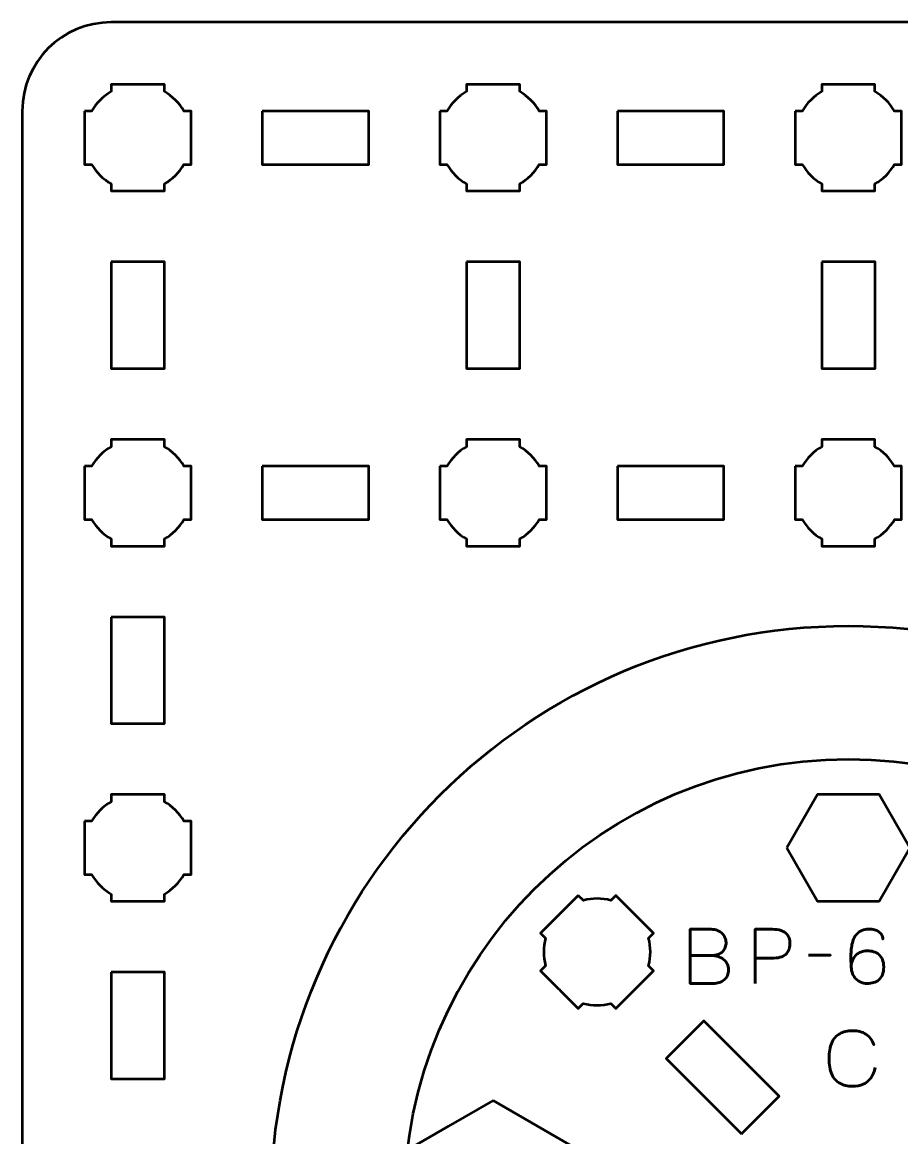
# Model space of a CAD drawing. Header units: centimetres. Extents: x -30.2 to 9.2, y -21.5 to -8.2.
# Drawn here: x -0.15 to 4.8, y -14.48 to -8.2 of the extents above; entities that cross this region are included whole.
import ezdxf

# ---------------------------------------------------------------- set-up
doc = ezdxf.new("R2010")
doc.units = ezdxf.units.CM
doc.header["$MEASUREMENT"] = 0
doc.layers.add('Layer 1', color=7, linetype='Continuous')

msp = doc.modelspace()

# ---------------------------------------------------------------- linework, layer by layer
at = {"layer": 'Layer 1', "lineweight": 53}
for centre, major_axis in [((4.49999, -14.85001), (0, 3.25)), ((4.49999, -14.85), (0, 2.5))]:
    msp.add_ellipse(centre, major_axis=major_axis, ratio=1, dxfattribs=at)
for points, knots in [([(0.35005, -8.19995), (0.35005, -8.19995), (8.64995, -8.19995), (8.64995, -8.19995), (8.64995, -8.19995), (8.92695, -8.19995), (9.15005, -8.42305), (9.15005, -8.70005), (9.15005, -8.70005), (9.15005, -8.70005), (9.15005, -20.99995), (9.15005, -20.99995), (9.15005, -20.99995), (9.15005, -21.27695), (8.92695, -21.50005), (8.64995, -21.50005), (8.64995, -21.50005), (8.64995, -21.50005), (0.35005, -21.50005), (0.35005, -21.50005), (0.35005, -21.50005), (0.07305, -21.50005), (-0.15005, -21.27695), (-0.15005, -20.99995), (-0.15005, -20.99995), (-0.15005, -20.99995), (-0.15005, -8.70005), (-0.15005, -8.70005), (-0.15005, -8.70005), (-0.15005, -8.42305), (0.07305, -8.19995), (0.35005, -8.19995)], [0, 0, 0, 0, 0.125, 0.125, 0.125, 0.125, 0.25, 0.25, 0.25, 0.25, 0.375, 0.375, 0.375, 0.375, 0.5, 0.5, 0.5, 0.5, 0.625, 0.625, 0.625, 0.625, 0.75, 0.75, 0.75, 0.75, 0.875, 0.875, 0.875, 0.875, 1, 1, 1, 1]), ([(0.19999, -8.69997), (0.19999, -8.69997), (0.24019, -8.69997), (0.24019, -8.69997), (0.24019, -8.69997), (0.26652, -8.65445), (0.30448, -8.61652), (0.34999, -8.59019), (0.34999, -8.59019), (0.34999, -8.59019), (0.34999, -8.54997), (0.34999, -8.54997), (0.34999, -8.54997), (0.34999, -8.54997), (0.64999, -8.54997), (0.64999, -8.54997), (0.64999, -8.54997), (0.64999, -8.54997), (0.64999, -8.59016), (0.64999, -8.59016), (0.64999, -8.59016), (0.69552, -8.61649), (0.73351, -8.65444), (0.75987, -8.69997), (0.75987, -8.69997), (0.75987, -8.69997), (0.79999, -8.69997), (0.79999, -8.69997), (0.79999, -8.69997), (0.79999, -8.69997), (0.79999, -8.84539), (0.79999, -8.84539), (0.79999, -8.84539), (0.79999, -8.84539), (0.80005, -8.85004), (0.80005, -8.85004), (0.80005, -8.85004), (0.80005, -8.85004), (0.79999, -8.85468), (0.79999, -8.85468), (0.79999, -8.85468), (0.79999, -8.85468), (0.79999, -8.99997), (0.79999, -8.99997), (0.79999, -8.99997), (0.79999, -8.99997), (0.75992, -8.99997), (0.75992, -8.99997), (0.75992, -8.99997), (0.73357, -9.04554), (0.69557, -9.08355), (0.64999, -9.10991), (0.64999, -9.10991), (0.64999, -9.10991), (0.64999, -9.14997), (0.64999, -9.14997), (0.64999, -9.14997), (0.64999, -9.14997), (0.50671, -9.14997), (0.50671, -9.14997), (0.50671, -9.14997), (0.50671, -9.14997), (0.50004, -9.15005), (0.50004, -9.15005), (0.50004, -9.15005), (0.50004, -9.15005), (0.49336, -9.14997), (0.49336, -9.14997), (0.49336, -9.14997), (0.49336, -9.14997), (0.34999, -9.14997), (0.34999, -9.14997), (0.34999, -9.14997), (0.34999, -9.14997), (0.34999, -9.10987), (0.34999, -9.10987), (0.34999, -9.10987), (0.30445, -9.08351), (0.26647, -9.04552), (0.24014, -8.99997), (0.24014, -8.99997), (0.24014, -8.99997), (0.19999, -8.99997), (0.19999, -8.99997), (0.19999, -8.99997), (0.19999, -8.99997), (0.19999, -8.69997), (0.19999, -8.69997)], [0, 0, 0, 0, 0.0454545, 0.0454545, 0.0454545, 0.0454545, 0.0909091, 0.0909091, 0.0909091, 0.0909091, 0.1363636, 0.1363636, 0.1363636, 0.1363636, 0.1818182, 0.1818182, 0.1818182, 0.1818182, 0.2272727, 0.2272727, 0.2272727, 0.2272727, 0.2727273, 0.2727273, 0.2727273, 0.2727273, 0.3181818, 0.3181818, 0.3181818, 0.3181818, 0.3636364, 0.3636364, 0.3636364, 0.3636364, 0.4090909, 0.4090909, 0.4090909, 0.4090909, 0.4545455, 0.4545455, 0.4545455, 0.4545455, 0.5, 0.5, 0.5, 0.5, 0.5454545, 0.5454545, 0.5454545, 0.5454545, 0.5909091, 0.5909091, 0.5909091, 0.5909091, 0.6363636, 0.6363636, 0.6363636, 0.6363636, 0.6818182, 0.6818182, 0.6818182, 0.6818182, 0.7272727, 0.7272727, 0.7272727, 0.7272727, 0.7727273, 0.7727273, 0.7727273, 0.7727273, 0.8181818, 0.8181818, 0.8181818, 0.8181818, 0.8636364, 0.8636364, 0.8636364, 0.8636364, 0.9090909, 0.9090909, 0.9090909, 0.9090909, 0.9545455, 0.9545455, 0.9545455, 0.9545455, 1, 1, 1, 1]), ([(2.19999, -8.69997), (2.19999, -8.69997), (2.24019, -8.69997), (2.24019, -8.69997), (2.24019, -8.69997), (2.26652, -8.65445), (2.30448, -8.61652), (2.34999, -8.59019), (2.34999, -8.59019), (2.34999, -8.59019), (2.34999, -8.54997), (2.34999, -8.54997), (2.34999, -8.54997), (2.34999, -8.54997), (2.64999, -8.54997), (2.64999, -8.54997), (2.64999, -8.54997), (2.64999, -8.54997), (2.64999, -8.59016), (2.64999, -8.59016), (2.64999, -8.59016), (2.69552, -8.61649), (2.73351, -8.65444), (2.75987, -8.69997), (2.75987, -8.69997), (2.75987, -8.69997), (2.79999, -8.69997), (2.79999, -8.69997), (2.79999, -8.69997), (2.79999, -8.69997), (2.79999, -8.84539), (2.79999, -8.84539), (2.79999, -8.84539), (2.79999, -8.84539), (2.80005, -8.85004), (2.80005, -8.85004), (2.80005, -8.85004), (2.80005, -8.85004), (2.79999, -8.85468), (2.79999, -8.85468), (2.79999, -8.85468), (2.79999, -8.85468), (2.79999, -8.99997), (2.79999, -8.99997), (2.79999, -8.99997), (2.79999, -8.99997), (2.75992, -8.99997), (2.75992, -8.99997), (2.75992, -8.99997), (2.73357, -9.04554), (2.69557, -9.08355), (2.64999, -9.10991), (2.64999, -9.10991), (2.64999, -9.10991), (2.64999, -9.14997), (2.64999, -9.14997), (2.64999, -9.14997), (2.64999, -9.14997), (2.50671, -9.14997), (2.50671, -9.14997), (2.50671, -9.14997), (2.50671, -9.14997), (2.50004, -9.15005), (2.50004, -9.15005), (2.50004, -9.15005), (2.50004, -9.15005), (2.49336, -9.14997), (2.49336, -9.14997), (2.49336, -9.14997), (2.49336, -9.14997), (2.34999, -9.14997), (2.34999, -9.14997), (2.34999, -9.14997), (2.34999, -9.14997), (2.34999, -9.10987), (2.34999, -9.10987), (2.34999, -9.10987), (2.30445, -9.08351), (2.26647, -9.04552), (2.24014, -8.99997), (2.24014, -8.99997), (2.24014, -8.99997), (2.19999, -8.99997), (2.19999, -8.99997), (2.19999, -8.99997), (2.19999, -8.99997), (2.19999, -8.69997), (2.19999, -8.69997)], [0, 0, 0, 0, 0.0454545, 0.0454545, 0.0454545, 0.0454545, 0.0909091, 0.0909091, 0.0909091, 0.0909091, 0.1363636, 0.1363636, 0.1363636, 0.1363636, 0.1818182, 0.1818182, 0.1818182, 0.1818182, 0.2272727, 0.2272727, 0.2272727, 0.2272727, 0.2727273, 0.2727273, 0.2727273, 0.2727273, 0.3181818, 0.3181818, 0.3181818, 0.3181818, 0.3636364, 0.3636364, 0.3636364, 0.3636364, 0.4090909, 0.4090909, 0.4090909, 0.4090909, 0.4545455, 0.4545455, 0.4545455, 0.4545455, 0.5, 0.5, 0.5, 0.5, 0.5454545, 0.5454545, 0.5454545, 0.5454545, 0.5909091, 0.5909091, 0.5909091, 0.5909091, 0.6363636, 0.6363636, 0.6363636, 0.6363636, 0.6818182, 0.6818182, 0.6818182, 0.6818182, 0.7272727, 0.7272727, 0.7272727, 0.7272727, 0.7727273, 0.7727273, 0.7727273, 0.7727273, 0.8181818, 0.8181818, 0.8181818, 0.8181818, 0.8636364, 0.8636364, 0.8636364, 0.8636364, 0.9090909, 0.9090909, 0.9090909, 0.9090909, 0.9545455, 0.9545455, 0.9545455, 0.9545455, 1, 1, 1, 1]), ([(4.19999, -8.69997), (4.19999, -8.69997), (4.24019, -8.69997), (4.24019, -8.69997), (4.24019, -8.69997), (4.26652, -8.65445), (4.30448, -8.61652), (4.34999, -8.59019), (4.34999, -8.59019), (4.34999, -8.59019), (4.34999, -8.54997), (4.34999, -8.54997), (4.34999, -8.54997), (4.34999, -8.54997), (4.64999, -8.54997), (4.64999, -8.54997), (4.64999, -8.54997), (4.64999, -8.54997), (4.64999, -8.59016), (4.64999, -8.59016), (4.64999, -8.59016), (4.69552, -8.61649), (4.73351, -8.65444), (4.75987, -8.69997), (4.75987, -8.69997), (4.75987, -8.69997), (4.79999, -8.69997), (4.79999, -8.69997), (4.79999, -8.69997), (4.79999, -8.69997), (4.79999, -8.84539), (4.79999, -8.84539), (4.79999, -8.84539), (4.79999, -8.84539), (4.80005, -8.85004), (4.80005, -8.85004), (4.80005, -8.85004), (4.80005, -8.85004), (4.79999, -8.85468), (4.79999, -8.85468), (4.79999, -8.85468), (4.79999, -8.85468), (4.79999, -8.99997), (4.79999, -8.99997), (4.79999, -8.99997), (4.79999, -8.99997), (4.75992, -8.99997), (4.75992, -8.99997), (4.75992, -8.99997), (4.73357, -9.04554), (4.69557, -9.08355), (4.64999, -9.10991), (4.64999, -9.10991), (4.64999, -9.10991), (4.64999, -9.14997), (4.64999, -9.14997), (4.64999, -9.14997), (4.64999, -9.14997), (4.50671, -9.14997), (4.50671, -9.14997), (4.50671, -9.14997), (4.50671, -9.14997), (4.50004, -9.15005), (4.50004, -9.15005), (4.50004, -9.15005), (4.50004, -9.15005), (4.49336, -9.14997), (4.49336, -9.14997), (4.49336, -9.14997), (4.49336, -9.14997), (4.34999, -9.14997), (4.34999, -9.14997), (4.34999, -9.14997), (4.34999, -9.14997), (4.34999, -9.10987), (4.34999, -9.10987), (4.34999, -9.10987), (4.30445, -9.08351), (4.26647, -9.04552), (4.24014, -8.99997), (4.24014, -8.99997), (4.24014, -8.99997), (4.19999, -8.99997), (4.19999, -8.99997), (4.19999, -8.99997), (4.19999, -8.99997), (4.19999, -8.69997), (4.19999, -8.69997)], [0, 0, 0, 0, 0.0454545, 0.0454545, 0.0454545, 0.0454545, 0.0909091, 0.0909091, 0.0909091, 0.0909091, 0.1363636, 0.1363636, 0.1363636, 0.1363636, 0.1818182, 0.1818182, 0.1818182, 0.1818182, 0.2272727, 0.2272727, 0.2272727, 0.2272727, 0.2727273, 0.2727273, 0.2727273, 0.2727273, 0.3181818, 0.3181818, 0.3181818, 0.3181818, 0.3636364, 0.3636364, 0.3636364, 0.3636364, 0.4090909, 0.4090909, 0.4090909, 0.4090909, 0.4545455, 0.4545455, 0.4545455, 0.4545455, 0.5, 0.5, 0.5, 0.5, 0.5454545, 0.5454545, 0.5454545, 0.5454545, 0.5909091, 0.5909091, 0.5909091, 0.5909091, 0.6363636, 0.6363636, 0.6363636, 0.6363636, 0.6818182, 0.6818182, 0.6818182, 0.6818182, 0.7272727, 0.7272727, 0.7272727, 0.7272727, 0.7727273, 0.7727273, 0.7727273, 0.7727273, 0.8181818, 0.8181818, 0.8181818, 0.8181818, 0.8636364, 0.8636364, 0.8636364, 0.8636364, 0.9090909, 0.9090909, 0.9090909, 0.9090909, 0.9545455, 0.9545455, 0.9545455, 0.9545455, 1, 1, 1, 1]), ([(1.2, -8.70005), (1.2, -8.70005), (1.8, -8.70005), (1.8, -8.70005), (1.8, -8.70005), (1.8, -8.70005), (1.8, -9.00005), (1.8, -9.00005), (1.8, -9.00005), (1.8, -9.00005), (1.2, -9.00005), (1.2, -9.00005), (1.2, -9.00005), (1.2, -9.00005), (1.2, -8.70005), (1.2, -8.70005)], [0, 0, 0, 0, 0.25, 0.25, 0.25, 0.25, 0.5, 0.5, 0.5, 0.5, 0.75, 0.75, 0.75, 0.75, 1, 1, 1, 1]), ([(3.19996, -8.70005), (3.19996, -8.70005), (3.79997, -8.70005), (3.79997, -8.70005), (3.79997, -8.70005), (3.79997, -8.70005), (3.79997, -9.00005), (3.79997, -9.00005), (3.79997, -9.00005), (3.79997, -9.00005), (3.19996, -9.00005), (3.19996, -9.00005), (3.19996, -9.00005), (3.19996, -9.00005), (3.19996, -8.70005), (3.19996, -8.70005)], [0, 0, 0, 0, 0.25, 0.25, 0.25, 0.25, 0.5, 0.5, 0.5, 0.5, 0.75, 0.75, 0.75, 0.75, 1, 1, 1, 1]), ([(0.35005, -9.55), (0.35005, -9.55), (0.65005, -9.55), (0.65005, -9.55), (0.65005, -9.55), (0.65005, -9.55), (0.65005, -10.15), (0.65005, -10.15), (0.65005, -10.15), (0.65005, -10.15), (0.35005, -10.15), (0.35005, -10.15), (0.35005, -10.15), (0.35005, -10.15), (0.35005, -9.55), (0.35005, -9.55)], [0, 0, 0, 0, 0.25, 0.25, 0.25, 0.25, 0.5, 0.5, 0.5, 0.5, 0.75, 0.75, 0.75, 0.75, 1, 1, 1, 1]), ([(2.35005, -9.55), (2.35005, -9.55), (2.65005, -9.55), (2.65005, -9.55), (2.65005, -9.55), (2.65005, -9.55), (2.65005, -10.15), (2.65005, -10.15), (2.65005, -10.15), (2.65005, -10.15), (2.35005, -10.15), (2.35005, -10.15), (2.35005, -10.15), (2.35005, -10.15), (2.35005, -9.55), (2.35005, -9.55)], [0, 0, 0, 0, 0.25, 0.25, 0.25, 0.25, 0.5, 0.5, 0.5, 0.5, 0.75, 0.75, 0.75, 0.75, 1, 1, 1, 1]), ([(4.35005, -9.55), (4.35005, -9.55), (4.65005, -9.55), (4.65005, -9.55), (4.65005, -9.55), (4.65005, -9.55), (4.65005, -10.15), (4.65005, -10.15), (4.65005, -10.15), (4.65005, -10.15), (4.35005, -10.15), (4.35005, -10.15), (4.35005, -10.15), (4.35005, -10.15), (4.35005, -9.55), (4.35005, -9.55)], [0, 0, 0, 0, 0.25, 0.25, 0.25, 0.25, 0.5, 0.5, 0.5, 0.5, 0.75, 0.75, 0.75, 0.75, 1, 1, 1, 1]), ([(0.19999, -10.69997), (0.19999, -10.69997), (0.24019, -10.69997), (0.24019, -10.69997), (0.24019, -10.69997), (0.26652, -10.65445), (0.30448, -10.61652), (0.34999, -10.59019), (0.34999, -10.59019), (0.34999, -10.59019), (0.34999, -10.54997), (0.34999, -10.54997), (0.34999, -10.54997), (0.34999, -10.54997), (0.64999, -10.54997), (0.64999, -10.54997), (0.64999, -10.54997), (0.64999, -10.54997), (0.64999, -10.59016), (0.64999, -10.59016), (0.64999, -10.59016), (0.69552, -10.61649), (0.73351, -10.65444), (0.75987, -10.69997), (0.75987, -10.69997), (0.75987, -10.69997), (0.79999, -10.69997), (0.79999, -10.69997), (0.79999, -10.69997), (0.79999, -10.69997), (0.79999, -10.84539), (0.79999, -10.84539), (0.79999, -10.84539), (0.79999, -10.84539), (0.80005, -10.85004), (0.80005, -10.85004), (0.80005, -10.85004), (0.80005, -10.85004), (0.79999, -10.85468), (0.79999, -10.85468), (0.79999, -10.85468), (0.79999, -10.85468), (0.79999, -10.99997), (0.79999, -10.99997), (0.79999, -10.99997), (0.79999, -10.99997), (0.75992, -10.99997), (0.75992, -10.99997), (0.75992, -10.99997), (0.73357, -11.04554), (0.69557, -11.08355), (0.64999, -11.10991), (0.64999, -11.10991), (0.64999, -11.10991), (0.64999, -11.14997), (0.64999, -11.14997), (0.64999, -11.14997), (0.64999, -11.14997), (0.50671, -11.14997), (0.50671, -11.14997), (0.50671, -11.14997), (0.50671, -11.14997), (0.50004, -11.15005), (0.50004, -11.15005), (0.50004, -11.15005), (0.50004, -11.15005), (0.49336, -11.14997), (0.49336, -11.14997), (0.49336, -11.14997), (0.49336, -11.14997), (0.34999, -11.14997), (0.34999, -11.14997), (0.34999, -11.14997), (0.34999, -11.14997), (0.34999, -11.10987), (0.34999, -11.10987), (0.34999, -11.10987), (0.30445, -11.08351), (0.26647, -11.04552), (0.24014, -10.99997), (0.24014, -10.99997), (0.24014, -10.99997), (0.19999, -10.99997), (0.19999, -10.99997), (0.19999, -10.99997), (0.19999, -10.99997), (0.19999, -10.69997), (0.19999, -10.69997)], [0, 0, 0, 0, 0.0454545, 0.0454545, 0.0454545, 0.0454545, 0.0909091, 0.0909091, 0.0909091, 0.0909091, 0.1363636, 0.1363636, 0.1363636, 0.1363636, 0.1818182, 0.1818182, 0.1818182, 0.1818182, 0.2272727, 0.2272727, 0.2272727, 0.2272727, 0.2727273, 0.2727273, 0.2727273, 0.2727273, 0.3181818, 0.3181818, 0.3181818, 0.3181818, 0.3636364, 0.3636364, 0.3636364, 0.3636364, 0.4090909, 0.4090909, 0.4090909, 0.4090909, 0.4545455, 0.4545455, 0.4545455, 0.4545455, 0.5, 0.5, 0.5, 0.5, 0.5454545, 0.5454545, 0.5454545, 0.5454545, 0.5909091, 0.5909091, 0.5909091, 0.5909091, 0.6363636, 0.6363636, 0.6363636, 0.6363636, 0.6818182, 0.6818182, 0.6818182, 0.6818182, 0.7272727, 0.7272727, 0.7272727, 0.7272727, 0.7727273, 0.7727273, 0.7727273, 0.7727273, 0.8181818, 0.8181818, 0.8181818, 0.8181818, 0.8636364, 0.8636364, 0.8636364, 0.8636364, 0.9090909, 0.9090909, 0.9090909, 0.9090909, 0.9545455, 0.9545455, 0.9545455, 0.9545455, 1, 1, 1, 1]), ([(2.19999, -10.69997), (2.19999, -10.69997), (2.24019, -10.69997), (2.24019, -10.69997), (2.24019, -10.69997), (2.26652, -10.65445), (2.30448, -10.61652), (2.34999, -10.59019), (2.34999, -10.59019), (2.34999, -10.59019), (2.34999, -10.54997), (2.34999, -10.54997), (2.34999, -10.54997), (2.34999, -10.54997), (2.64999, -10.54997), (2.64999, -10.54997), (2.64999, -10.54997), (2.64999, -10.54997), (2.64999, -10.59016), (2.64999, -10.59016), (2.64999, -10.59016), (2.69552, -10.61649), (2.73351, -10.65444), (2.75987, -10.69997), (2.75987, -10.69997), (2.75987, -10.69997), (2.79999, -10.69997), (2.79999, -10.69997), (2.79999, -10.69997), (2.79999, -10.69997), (2.79999, -10.84539), (2.79999, -10.84539), (2.79999, -10.84539), (2.79999, -10.84539), (2.80005, -10.85004), (2.80005, -10.85004), (2.80005, -10.85004), (2.80005, -10.85004), (2.79999, -10.85468), (2.79999, -10.85468), (2.79999, -10.85468), (2.79999, -10.85468), (2.79999, -10.99997), (2.79999, -10.99997), (2.79999, -10.99997), (2.79999, -10.99997), (2.75992, -10.99997), (2.75992, -10.99997), (2.75992, -10.99997), (2.73357, -11.04554), (2.69557, -11.08355), (2.64999, -11.10991), (2.64999, -11.10991), (2.64999, -11.10991), (2.64999, -11.14997), (2.64999, -11.14997), (2.64999, -11.14997), (2.64999, -11.14997), (2.50671, -11.14997), (2.50671, -11.14997), (2.50671, -11.14997), (2.50671, -11.14997), (2.50004, -11.15005), (2.50004, -11.15005), (2.50004, -11.15005), (2.50004, -11.15005), (2.49336, -11.14997), (2.49336, -11.14997), (2.49336, -11.14997), (2.49336, -11.14997), (2.34999, -11.14997), (2.34999, -11.14997), (2.34999, -11.14997), (2.34999, -11.14997), (2.34999, -11.10987), (2.34999, -11.10987), (2.34999, -11.10987), (2.30445, -11.08351), (2.26647, -11.04552), (2.24014, -10.99997), (2.24014, -10.99997), (2.24014, -10.99997), (2.19999, -10.99997), (2.19999, -10.99997), (2.19999, -10.99997), (2.19999, -10.99997), (2.19999, -10.69997), (2.19999, -10.69997)], [0, 0, 0, 0, 0.0454545, 0.0454545, 0.0454545, 0.0454545, 0.0909091, 0.0909091, 0.0909091, 0.0909091, 0.1363636, 0.1363636, 0.1363636, 0.1363636, 0.1818182, 0.1818182, 0.1818182, 0.1818182, 0.2272727, 0.2272727, 0.2272727, 0.2272727, 0.2727273, 0.2727273, 0.2727273, 0.2727273, 0.3181818, 0.3181818, 0.3181818, 0.3181818, 0.3636364, 0.3636364, 0.3636364, 0.3636364, 0.4090909, 0.4090909, 0.4090909, 0.4090909, 0.4545455, 0.4545455, 0.4545455, 0.4545455, 0.5, 0.5, 0.5, 0.5, 0.5454545, 0.5454545, 0.5454545, 0.5454545, 0.5909091, 0.5909091, 0.5909091, 0.5909091, 0.6363636, 0.6363636, 0.6363636, 0.6363636, 0.6818182, 0.6818182, 0.6818182, 0.6818182, 0.7272727, 0.7272727, 0.7272727, 0.7272727, 0.7727273, 0.7727273, 0.7727273, 0.7727273, 0.8181818, 0.8181818, 0.8181818, 0.8181818, 0.8636364, 0.8636364, 0.8636364, 0.8636364, 0.9090909, 0.9090909, 0.9090909, 0.9090909, 0.9545455, 0.9545455, 0.9545455, 0.9545455, 1, 1, 1, 1]), ([(4.19999, -10.69997), (4.19999, -10.69997), (4.24019, -10.69997), (4.24019, -10.69997), (4.24019, -10.69997), (4.26652, -10.65445), (4.30448, -10.61652), (4.34999, -10.59019), (4.34999, -10.59019), (4.34999, -10.59019), (4.34999, -10.54997), (4.34999, -10.54997), (4.34999, -10.54997), (4.34999, -10.54997), (4.64999, -10.54997), (4.64999, -10.54997), (4.64999, -10.54997), (4.64999, -10.54997), (4.64999, -10.59016), (4.64999, -10.59016), (4.64999, -10.59016), (4.69552, -10.61649), (4.73351, -10.65444), (4.75987, -10.69997), (4.75987, -10.69997), (4.75987, -10.69997), (4.79999, -10.69997), (4.79999, -10.69997), (4.79999, -10.69997), (4.79999, -10.69997), (4.79999, -10.84539), (4.79999, -10.84539), (4.79999, -10.84539), (4.79999, -10.84539), (4.80005, -10.85004), (4.80005, -10.85004), (4.80005, -10.85004), (4.80005, -10.85004), (4.79999, -10.85468), (4.79999, -10.85468), (4.79999, -10.85468), (4.79999, -10.85468), (4.79999, -10.99997), (4.79999, -10.99997), (4.79999, -10.99997), (4.79999, -10.99997), (4.75992, -10.99997), (4.75992, -10.99997), (4.75992, -10.99997), (4.73357, -11.04554), (4.69557, -11.08355), (4.64999, -11.10991), (4.64999, -11.10991), (4.64999, -11.10991), (4.64999, -11.14997), (4.64999, -11.14997), (4.64999, -11.14997), (4.64999, -11.14997), (4.50671, -11.14997), (4.50671, -11.14997), (4.50671, -11.14997), (4.50671, -11.14997), (4.50004, -11.15005), (4.50004, -11.15005), (4.50004, -11.15005), (4.50004, -11.15005), (4.49336, -11.14997), (4.49336, -11.14997), (4.49336, -11.14997), (4.49336, -11.14997), (4.34999, -11.14997), (4.34999, -11.14997), (4.34999, -11.14997), (4.34999, -11.14997), (4.34999, -11.10987), (4.34999, -11.10987), (4.34999, -11.10987), (4.30445, -11.08351), (4.26647, -11.04552), (4.24014, -10.99997), (4.24014, -10.99997), (4.24014, -10.99997), (4.19999, -10.99997), (4.19999, -10.99997), (4.19999, -10.99997), (4.19999, -10.99997), (4.19999, -10.69997), (4.19999, -10.69997)], [0, 0, 0, 0, 0.0454545, 0.0454545, 0.0454545, 0.0454545, 0.0909091, 0.0909091, 0.0909091, 0.0909091, 0.1363636, 0.1363636, 0.1363636, 0.1363636, 0.1818182, 0.1818182, 0.1818182, 0.1818182, 0.2272727, 0.2272727, 0.2272727, 0.2272727, 0.2727273, 0.2727273, 0.2727273, 0.2727273, 0.3181818, 0.3181818, 0.3181818, 0.3181818, 0.3636364, 0.3636364, 0.3636364, 0.3636364, 0.4090909, 0.4090909, 0.4090909, 0.4090909, 0.4545455, 0.4545455, 0.4545455, 0.4545455, 0.5, 0.5, 0.5, 0.5, 0.5454545, 0.5454545, 0.5454545, 0.5454545, 0.5909091, 0.5909091, 0.5909091, 0.5909091, 0.6363636, 0.6363636, 0.6363636, 0.6363636, 0.6818182, 0.6818182, 0.6818182, 0.6818182, 0.7272727, 0.7272727, 0.7272727, 0.7272727, 0.7727273, 0.7727273, 0.7727273, 0.7727273, 0.8181818, 0.8181818, 0.8181818, 0.8181818, 0.8636364, 0.8636364, 0.8636364, 0.8636364, 0.9090909, 0.9090909, 0.9090909, 0.9090909, 0.9545455, 0.9545455, 0.9545455, 0.9545455, 1, 1, 1, 1]), ([(1.2, -10.70005), (1.2, -10.70005), (1.8, -10.70005), (1.8, -10.70005), (1.8, -10.70005), (1.8, -10.70005), (1.8, -11.00005), (1.8, -11.00005), (1.8, -11.00005), (1.8, -11.00005), (1.2, -11.00005), (1.2, -11.00005), (1.2, -11.00005), (1.2, -11.00005), (1.2, -10.70005), (1.2, -10.70005)], [0, 0, 0, 0, 0.25, 0.25, 0.25, 0.25, 0.5, 0.5, 0.5, 0.5, 0.75, 0.75, 0.75, 0.75, 1, 1, 1, 1]), ([(3.19996, -10.70005), (3.19996, -10.70005), (3.79997, -10.70005), (3.79997, -10.70005), (3.79997, -10.70005), (3.79997, -10.70005), (3.79997, -11.00005), (3.79997, -11.00005), (3.79997, -11.00005), (3.79997, -11.00005), (3.19996, -11.00005), (3.19996, -11.00005), (3.19996, -11.00005), (3.19996, -11.00005), (3.19996, -10.70005), (3.19996, -10.70005)], [0, 0, 0, 0, 0.25, 0.25, 0.25, 0.25, 0.5, 0.5, 0.5, 0.5, 0.75, 0.75, 0.75, 0.75, 1, 1, 1, 1]), ([(0.35005, -11.55), (0.35005, -11.55), (0.65005, -11.55), (0.65005, -11.55), (0.65005, -11.55), (0.65005, -11.55), (0.65005, -12.15), (0.65005, -12.15), (0.65005, -12.15), (0.65005, -12.15), (0.35005, -12.15), (0.35005, -12.15), (0.35005, -12.15), (0.35005, -12.15), (0.35005, -11.55), (0.35005, -11.55)], [0, 0, 0, 0, 0.25, 0.25, 0.25, 0.25, 0.5, 0.5, 0.5, 0.5, 0.75, 0.75, 0.75, 0.75, 1, 1, 1, 1]), ([(0.19999, -12.69997), (0.19999, -12.69997), (0.24019, -12.69997), (0.24019, -12.69997), (0.24019, -12.69997), (0.26652, -12.65445), (0.30448, -12.61652), (0.34999, -12.59019), (0.34999, -12.59019), (0.34999, -12.59019), (0.34999, -12.54997), (0.34999, -12.54997), (0.34999, -12.54997), (0.34999, -12.54997), (0.64999, -12.54997), (0.64999, -12.54997), (0.64999, -12.54997), (0.64999, -12.54997), (0.64999, -12.59016), (0.64999, -12.59016), (0.64999, -12.59016), (0.69552, -12.61649), (0.73351, -12.65444), (0.75987, -12.69997), (0.75987, -12.69997), (0.75987, -12.69997), (0.79999, -12.69997), (0.79999, -12.69997), (0.79999, -12.69997), (0.79999, -12.69997), (0.79999, -12.84539), (0.79999, -12.84539), (0.79999, -12.84539), (0.79999, -12.84539), (0.80005, -12.85004), (0.80005, -12.85004), (0.80005, -12.85004), (0.80005, -12.85004), (0.79999, -12.85468), (0.79999, -12.85468), (0.79999, -12.85468), (0.79999, -12.85468), (0.79999, -12.99997), (0.79999, -12.99997), (0.79999, -12.99997), (0.79999, -12.99997), (0.75992, -12.99997), (0.75992, -12.99997), (0.75992, -12.99997), (0.73357, -13.04554), (0.69557, -13.08355), (0.64999, -13.10991), (0.64999, -13.10991), (0.64999, -13.10991), (0.64999, -13.14997), (0.64999, -13.14997), (0.64999, -13.14997), (0.64999, -13.14997), (0.50671, -13.14997), (0.50671, -13.14997), (0.50671, -13.14997), (0.50671, -13.14997), (0.50004, -13.15005), (0.50004, -13.15005), (0.50004, -13.15005), (0.50004, -13.15005), (0.49336, -13.14997), (0.49336, -13.14997), (0.49336, -13.14997), (0.49336, -13.14997), (0.34999, -13.14997), (0.34999, -13.14997), (0.34999, -13.14997), (0.34999, -13.14997), (0.34999, -13.10987), (0.34999, -13.10987), (0.34999, -13.10987), (0.30445, -13.08351), (0.26647, -13.04552), (0.24014, -12.99997), (0.24014, -12.99997), (0.24014, -12.99997), (0.19999, -12.99997), (0.19999, -12.99997), (0.19999, -12.99997), (0.19999, -12.99997), (0.19999, -12.69997), (0.19999, -12.69997)], [0, 0, 0, 0, 0.0454545, 0.0454545, 0.0454545, 0.0454545, 0.0909091, 0.0909091, 0.0909091, 0.0909091, 0.1363636, 0.1363636, 0.1363636, 0.1363636, 0.1818182, 0.1818182, 0.1818182, 0.1818182, 0.2272727, 0.2272727, 0.2272727, 0.2272727, 0.2727273, 0.2727273, 0.2727273, 0.2727273, 0.3181818, 0.3181818, 0.3181818, 0.3181818, 0.3636364, 0.3636364, 0.3636364, 0.3636364, 0.4090909, 0.4090909, 0.4090909, 0.4090909, 0.4545455, 0.4545455, 0.4545455, 0.4545455, 0.5, 0.5, 0.5, 0.5, 0.5454545, 0.5454545, 0.5454545, 0.5454545, 0.5909091, 0.5909091, 0.5909091, 0.5909091, 0.6363636, 0.6363636, 0.6363636, 0.6363636, 0.6818182, 0.6818182, 0.6818182, 0.6818182, 0.7272727, 0.7272727, 0.7272727, 0.7272727, 0.7727273, 0.7727273, 0.7727273, 0.7727273, 0.8181818, 0.8181818, 0.8181818, 0.8181818, 0.8636364, 0.8636364, 0.8636364, 0.8636364, 0.9090909, 0.9090909, 0.9090909, 0.9090909, 0.9545455, 0.9545455, 0.9545455, 0.9545455, 1, 1, 1, 1]), ([(4.15359, -12.84997), (4.15359, -12.84997), (4.2402, -12.69997), (4.2402, -12.69997), (4.2402, -12.69997), (4.2402, -12.69997), (4.3268, -12.54997), (4.3268, -12.54997), (4.3268, -12.54997), (4.3268, -12.54997), (4.5, -12.54997), (4.5, -12.54997), (4.5, -12.54997), (4.5, -12.54997), (4.6732, -12.54997), (4.6732, -12.54997), (4.6732, -12.54997), (4.6732, -12.54997), (4.7598, -12.69997), (4.7598, -12.69997), (4.7598, -12.69997), (4.7598, -12.69997), (4.84641, -12.84997), (4.84641, -12.84997), (4.84641, -12.84997), (4.84641, -12.84997), (4.7598, -12.99997), (4.7598, -12.99997), (4.7598, -12.99997), (4.7598, -12.99997), (4.6732, -13.14997), (4.6732, -13.14997), (4.6732, -13.14997), (4.6732, -13.14997), (4.5, -13.14997), (4.5, -13.14997), (4.5, -13.14997), (4.5, -13.14997), (4.3268, -13.14997), (4.3268, -13.14997), (4.3268, -13.14997), (4.3268, -13.14997), (4.2402, -12.99997), (4.2402, -12.99997), (4.2402, -12.99997), (4.2402, -12.99997), (4.15359, -12.84997), (4.15359, -12.84997)], [0, 0, 0, 0, 0.0833333, 0.0833333, 0.0833333, 0.0833333, 0.1666667, 0.1666667, 0.1666667, 0.1666667, 0.25, 0.25, 0.25, 0.25, 0.3333333, 0.3333333, 0.3333333, 0.3333333, 0.4166667, 0.4166667, 0.4166667, 0.4166667, 0.5, 0.5, 0.5, 0.5, 0.5833333, 0.5833333, 0.5833333, 0.5833333, 0.6666667, 0.6666667, 0.6666667, 0.6666667, 0.75, 0.75, 0.75, 0.75, 0.8333333, 0.8333333, 0.8333333, 0.8333333, 0.9166667, 0.9166667, 0.9166667, 0.9166667, 1, 1, 1, 1]), ([(2.97969, -13.11757), (2.97969, -13.11757), (3.00812, -13.14599), (3.00812, -13.14599), (3.00812, -13.14599), (3.05892, -13.13242), (3.11258, -13.13244), (3.16338, -13.14601), (3.16338, -13.14601), (3.16338, -13.14601), (3.19182, -13.11757), (3.19182, -13.11757), (3.19182, -13.11757), (3.19182, -13.11757), (3.40395, -13.3297), (3.40395, -13.3297), (3.40395, -13.3297), (3.40395, -13.3297), (3.37554, -13.35812), (3.37554, -13.35812), (3.37554, -13.35812), (3.38911, -13.40893), (3.38914, -13.46263), (3.37559, -13.51346), (3.37559, -13.51346), (3.37559, -13.51346), (3.40395, -13.54183), (3.40395, -13.54183), (3.40395, -13.54183), (3.40395, -13.54183), (3.30113, -13.64466), (3.30113, -13.64466), (3.30113, -13.64466), (3.30113, -13.64466), (3.29788, -13.64799), (3.29788, -13.64799), (3.29788, -13.64799), (3.29788, -13.64799), (3.29456, -13.65123), (3.29456, -13.65123), (3.29456, -13.65123), (3.29456, -13.65123), (3.19182, -13.75396), (3.19182, -13.75396), (3.19182, -13.75396), (3.19182, -13.75396), (3.16349, -13.72563), (3.16349, -13.72563), (3.16349, -13.72563), (3.11263, -13.73922), (3.05889, -13.73923), (3.00802, -13.72564), (3.00802, -13.72564), (3.00802, -13.72564), (2.97969, -13.75396), (2.97969, -13.75396), (2.97969, -13.75396), (2.97969, -13.75396), (2.87838, -13.65265), (2.87838, -13.65265), (2.87838, -13.65265), (2.87838, -13.65265), (2.8736, -13.64799), (2.8736, -13.64799), (2.8736, -13.64799), (2.8736, -13.64799), (2.86894, -13.64321), (2.86894, -13.64321), (2.86894, -13.64321), (2.86894, -13.64321), (2.76756, -13.54183), (2.76756, -13.54183), (2.76756, -13.54183), (2.76756, -13.54183), (2.79591, -13.51348), (2.79591, -13.51348), (2.79591, -13.51348), (2.78235, -13.46263), (2.78236, -13.40892), (2.79595, -13.35809), (2.79595, -13.35809), (2.79595, -13.35809), (2.76756, -13.3297), (2.76756, -13.3297), (2.76756, -13.3297), (2.76756, -13.3297), (2.97969, -13.11757), (2.97969, -13.11757)], [0, 0, 0, 0, 0.0454545, 0.0454545, 0.0454545, 0.0454545, 0.0909091, 0.0909091, 0.0909091, 0.0909091, 0.1363636, 0.1363636, 0.1363636, 0.1363636, 0.1818182, 0.1818182, 0.1818182, 0.1818182, 0.2272727, 0.2272727, 0.2272727, 0.2272727, 0.2727273, 0.2727273, 0.2727273, 0.2727273, 0.3181818, 0.3181818, 0.3181818, 0.3181818, 0.3636364, 0.3636364, 0.3636364, 0.3636364, 0.4090909, 0.4090909, 0.4090909, 0.4090909, 0.4545455, 0.4545455, 0.4545455, 0.4545455, 0.5, 0.5, 0.5, 0.5, 0.5454545, 0.5454545, 0.5454545, 0.5454545, 0.5909091, 0.5909091, 0.5909091, 0.5909091, 0.6363636, 0.6363636, 0.6363636, 0.6363636, 0.6818182, 0.6818182, 0.6818182, 0.6818182, 0.7272727, 0.7272727, 0.7272727, 0.7272727, 0.7727273, 0.7727273, 0.7727273, 0.7727273, 0.8181818, 0.8181818, 0.8181818, 0.8181818, 0.8636364, 0.8636364, 0.8636364, 0.8636364, 0.9090909, 0.9090909, 0.9090909, 0.9090909, 0.9545455, 0.9545455, 0.9545455, 0.9545455, 1, 1, 1, 1]), ([(0.35005, -13.54996), (0.35005, -13.54996), (0.65005, -13.54996), (0.65005, -13.54996), (0.65005, -13.54996), (0.65005, -13.54996), (0.65005, -14.14997), (0.65005, -14.14997), (0.65005, -14.14997), (0.65005, -14.14997), (0.35005, -14.14997), (0.35005, -14.14997), (0.35005, -14.14997), (0.35005, -14.14997), (0.35005, -13.54996), (0.35005, -13.54996)], [0, 0, 0, 0, 0.25, 0.25, 0.25, 0.25, 0.5, 0.5, 0.5, 0.5, 0.75, 0.75, 0.75, 0.75, 1, 1, 1, 1]), ([(3.89892, -14.46114), (3.89892, -14.46114), (3.47465, -14.03687), (3.47465, -14.03687), (3.47465, -14.03687), (3.47465, -14.03687), (3.68678, -13.82474), (3.68678, -13.82474), (3.68678, -13.82474), (3.68678, -13.82474), (4.11105, -14.24901), (4.11105, -14.24901), (4.11105, -14.24901), (4.11105, -14.24901), (3.89892, -14.46114), (3.89892, -14.46114)], [0, 0, 0, 0, 0.25, 0.25, 0.25, 0.25, 0.5, 0.5, 0.5, 0.5, 0.75, 0.75, 0.75, 0.75, 1, 1, 1, 1]), ([(2.5, -14.27263), (2.5, -14.27263), (2.75, -14.41697), (2.75, -14.41697), (2.75, -14.41697), (2.75, -14.41697), (3, -14.56131), (3, -14.56131), (3, -14.56131), (3, -14.56131), (3, -14.84999), (3, -14.84999), (3, -14.84999), (3, -14.84999), (3, -15.13867), (3, -15.13867), (3, -15.13867), (3, -15.13867), (2.75, -15.28301), (2.75, -15.28301), (2.75, -15.28301), (2.75, -15.28301), (2.5, -15.42735), (2.5, -15.42735), (2.5, -15.42735), (2.5, -15.42735), (2.25, -15.28301), (2.25, -15.28301), (2.25, -15.28301), (2.25, -15.28301), (2, -15.13867), (2, -15.13867), (2, -15.13867), (2, -15.13867), (2, -14.84999), (2, -14.84999), (2, -14.84999), (2, -14.84999), (2, -14.56131), (2, -14.56131), (2, -14.56131), (2, -14.56131), (2.25, -14.41697), (2.25, -14.41697), (2.25, -14.41697), (2.25, -14.41697), (2.5, -14.27263), (2.5, -14.27263)], [0, 0, 0, 0, 0.0833333, 0.0833333, 0.0833333, 0.0833333, 0.1666667, 0.1666667, 0.1666667, 0.1666667, 0.25, 0.25, 0.25, 0.25, 0.3333333, 0.3333333, 0.3333333, 0.3333333, 0.4166667, 0.4166667, 0.4166667, 0.4166667, 0.5, 0.5, 0.5, 0.5, 0.5833333, 0.5833333, 0.5833333, 0.5833333, 0.6666667, 0.6666667, 0.6666667, 0.6666667, 0.75, 0.75, 0.75, 0.75, 0.8333333, 0.8333333, 0.8333333, 0.8333333, 0.9166667, 0.9166667, 0.9166667, 0.9166667, 1, 1, 1, 1])]:
    msp.add_open_spline(points, degree=3, knots=knots, dxfattribs=at)
at = {"layer": 'Layer 1', "color": 5, "lineweight": 53}
for points, knots in [([(3.60953, -13.45659), (3.60953, -13.45659), (3.72679, -13.45659), (3.72679, -13.45659), (3.72679, -13.45659), (3.74203, -13.45652), (3.75501, -13.45441), (3.76595, -13.45024), (3.76595, -13.45024), (3.77682, -13.44615), (3.78563, -13.44058), (3.79248, -13.43359), (3.79248, -13.43359), (3.79932, -13.42661), (3.80426, -13.41871), (3.80737, -13.40996), (3.80737, -13.40996), (3.8104, -13.40128), (3.81181, -13.39225), (3.81146, -13.38294), (3.81146, -13.38294), (3.81103, -13.37362), (3.80906, -13.36459), (3.80553, -13.35577), (3.80553, -13.35577), (3.80207, -13.34695), (3.79685, -13.33898), (3.79001, -13.33185), (3.79001, -13.33185), (3.78317, -13.32473), (3.77463, -13.31908), (3.76426, -13.31492), (3.76426, -13.31492), (3.75388, -13.31069), (3.74168, -13.3085), (3.72764, -13.30843), (3.72764, -13.30843), (3.72764, -13.30843), (3.60953, -13.30843), (3.60953, -13.30843), (3.60953, -13.30843), (3.60953, -13.30843), (3.60953, -13.61365), (3.60953, -13.61365), (3.60953, -13.61365), (3.60953, -13.61365), (3.73949, -13.61365), (3.73949, -13.61365), (3.73949, -13.61365), (3.75163, -13.61365), (3.76292, -13.61189), (3.77336, -13.60843), (3.77336, -13.60843), (3.7838, -13.6049), (3.7929, -13.59989), (3.8008, -13.59319), (3.8008, -13.59319), (3.80864, -13.58656), (3.81477, -13.57851), (3.81915, -13.56899), (3.81915, -13.56899), (3.82352, -13.55946), (3.82578, -13.54867), (3.82585, -13.5366), (3.82585, -13.5366), (3.82557, -13.52447), (3.82303, -13.51353), (3.81816, -13.50373), (3.81816, -13.50373), (3.81329, -13.49392), (3.80652, -13.48552), (3.79777, -13.47847), (3.79777, -13.47847), (3.78902, -13.47148), (3.77858, -13.46605), (3.76658, -13.46231), (3.76658, -13.46231), (3.75459, -13.45857), (3.74133, -13.45667), (3.72679, -13.45659), (3.72679, -13.45659), (3.74133, -13.45667), (3.75459, -13.45857), (3.76658, -13.46231), (3.76658, -13.46231), (3.77858, -13.46605), (3.78902, -13.47148), (3.79777, -13.47847), (3.79777, -13.47847), (3.80652, -13.48552), (3.81329, -13.49392), (3.81816, -13.50373), (3.81816, -13.50373), (3.82303, -13.51353), (3.82557, -13.52447), (3.82585, -13.5366), (3.82585, -13.5366), (3.82578, -13.54867), (3.82352, -13.55946), (3.81915, -13.56899), (3.81915, -13.56899), (3.81477, -13.57851), (3.80864, -13.58656), (3.8008, -13.59319), (3.8008, -13.59319), (3.7929, -13.59989), (3.7838, -13.6049), (3.77336, -13.60843), (3.77336, -13.60843), (3.76292, -13.61189), (3.75163, -13.61365), (3.73949, -13.61365), (3.73949, -13.61365), (3.73949, -13.61365), (3.60953, -13.61365), (3.60953, -13.61365), (3.60953, -13.61365), (3.60953, -13.61365), (3.60953, -13.30843), (3.60953, -13.30843), (3.60953, -13.30843), (3.60953, -13.30843), (3.72764, -13.30843), (3.72764, -13.30843), (3.72764, -13.30843), (3.74168, -13.3085), (3.75388, -13.31069), (3.76426, -13.31492), (3.76426, -13.31492), (3.77463, -13.31908), (3.78317, -13.32473), (3.79001, -13.33185), (3.79001, -13.33185), (3.79685, -13.33898), (3.80207, -13.34695), (3.80553, -13.35577), (3.80553, -13.35577), (3.80906, -13.36459), (3.81103, -13.37362), (3.81146, -13.38294), (3.81146, -13.38294), (3.81181, -13.39225), (3.8104, -13.40128), (3.80737, -13.40996), (3.80737, -13.40996), (3.80426, -13.41871), (3.79932, -13.42661), (3.79248, -13.43359), (3.79248, -13.43359), (3.78563, -13.44058), (3.77682, -13.44615), (3.76595, -13.45024), (3.76595, -13.45024), (3.75501, -13.45441), (3.74203, -13.45652), (3.72679, -13.45659), (3.72679, -13.45659), (3.72679, -13.45659), (3.60953, -13.45659), (3.60953, -13.45659)], [0, 0, 0, 0, 0.025, 0.025, 0.025, 0.025, 0.05, 0.05, 0.05, 0.05, 0.075, 0.075, 0.075, 0.075, 0.1, 0.1, 0.1, 0.1, 0.125, 0.125, 0.125, 0.125, 0.15, 0.15, 0.15, 0.15, 0.175, 0.175, 0.175, 0.175, 0.2, 0.2, 0.2, 0.2, 0.225, 0.225, 0.225, 0.225, 0.25, 0.25, 0.25, 0.25, 0.275, 0.275, 0.275, 0.275, 0.3, 0.3, 0.3, 0.3, 0.325, 0.325, 0.325, 0.325, 0.35, 0.35, 0.35, 0.35, 0.375, 0.375, 0.375, 0.375, 0.4, 0.4, 0.4, 0.4, 0.425, 0.425, 0.425, 0.425, 0.45, 0.45, 0.45, 0.45, 0.475, 0.475, 0.475, 0.475, 0.5, 0.5, 0.5, 0.5, 0.525, 0.525, 0.525, 0.525, 0.55, 0.55, 0.55, 0.55, 0.575, 0.575, 0.575, 0.575, 0.6, 0.6, 0.6, 0.6, 0.625, 0.625, 0.625, 0.625, 0.65, 0.65, 0.65, 0.65, 0.675, 0.675, 0.675, 0.675, 0.7, 0.7, 0.7, 0.7, 0.725, 0.725, 0.725, 0.725, 0.75, 0.75, 0.75, 0.75, 0.775, 0.775, 0.775, 0.775, 0.8, 0.8, 0.8, 0.8, 0.825, 0.825, 0.825, 0.825, 0.85, 0.85, 0.85, 0.85, 0.875, 0.875, 0.875, 0.875, 0.9, 0.9, 0.9, 0.9, 0.925, 0.925, 0.925, 0.925, 0.95, 0.95, 0.95, 0.95, 0.975, 0.975, 0.975, 0.975, 1, 1, 1, 1]), ([(3.97571, -13.61365), (3.97571, -13.61365), (3.97571, -13.30843), (3.97571, -13.30843), (3.97571, -13.30843), (3.97571, -13.30843), (4.07308, -13.30843), (4.07308, -13.30843), (4.07308, -13.30843), (4.09255, -13.3085), (4.10856, -13.31069), (4.12119, -13.31492), (4.12119, -13.31492), (4.13375, -13.31908), (4.14363, -13.32487), (4.15076, -13.33221), (4.15076, -13.33221), (4.15788, -13.33947), (4.16296, -13.3478), (4.16607, -13.35718), (4.16607, -13.35718), (4.1691, -13.36657), (4.17086, -13.37637), (4.17129, -13.38675), (4.17129, -13.38675), (4.17178, -13.39712), (4.17058, -13.40728), (4.16776, -13.41715), (4.16776, -13.41715), (4.16487, -13.42703), (4.16, -13.43599), (4.15301, -13.44404), (4.15301, -13.44404), (4.1461, -13.45208), (4.13672, -13.4585), (4.12493, -13.46323), (4.12493, -13.46323), (4.11315, -13.46802), (4.09855, -13.47042), (4.08112, -13.47056), (4.08112, -13.47056), (4.08112, -13.47056), (3.97571, -13.47056), (3.97571, -13.47056), (3.97571, -13.47056), (3.97571, -13.47056), (4.08112, -13.47056), (4.08112, -13.47056), (4.08112, -13.47056), (4.09819, -13.47042), (4.11266, -13.46802), (4.12437, -13.46323), (4.12437, -13.46323), (4.13615, -13.4585), (4.14554, -13.45208), (4.15259, -13.44404), (4.15259, -13.44404), (4.15958, -13.43599), (4.16459, -13.42703), (4.16755, -13.41715), (4.16755, -13.41715), (4.17051, -13.40728), (4.17178, -13.39712), (4.17129, -13.38675), (4.17129, -13.38675), (4.17086, -13.37637), (4.1691, -13.36657), (4.16593, -13.35718), (4.16593, -13.35718), (4.16282, -13.3478), (4.1576, -13.33947), (4.15047, -13.33221), (4.15047, -13.33221), (4.14328, -13.32487), (4.1334, -13.31908), (4.12084, -13.31492), (4.12084, -13.31492), (4.10821, -13.31069), (4.09234, -13.3085), (4.07308, -13.30843), (4.07308, -13.30843), (4.07308, -13.30843), (3.97571, -13.30843), (3.97571, -13.30843), (3.97571, -13.30843), (3.97571, -13.30843), (3.97571, -13.61365), (3.97571, -13.61365)], [0, 0, 0, 0, 0.0454545, 0.0454545, 0.0454545, 0.0454545, 0.0909091, 0.0909091, 0.0909091, 0.0909091, 0.1363636, 0.1363636, 0.1363636, 0.1363636, 0.1818182, 0.1818182, 0.1818182, 0.1818182, 0.2272727, 0.2272727, 0.2272727, 0.2272727, 0.2727273, 0.2727273, 0.2727273, 0.2727273, 0.3181818, 0.3181818, 0.3181818, 0.3181818, 0.3636364, 0.3636364, 0.3636364, 0.3636364, 0.4090909, 0.4090909, 0.4090909, 0.4090909, 0.4545455, 0.4545455, 0.4545455, 0.4545455, 0.5, 0.5, 0.5, 0.5, 0.5454545, 0.5454545, 0.5454545, 0.5454545, 0.5909091, 0.5909091, 0.5909091, 0.5909091, 0.6363636, 0.6363636, 0.6363636, 0.6363636, 0.6818182, 0.6818182, 0.6818182, 0.6818182, 0.7272727, 0.7272727, 0.7272727, 0.7272727, 0.7727273, 0.7727273, 0.7727273, 0.7727273, 0.8181818, 0.8181818, 0.8181818, 0.8181818, 0.8636364, 0.8636364, 0.8636364, 0.8636364, 0.9090909, 0.9090909, 0.9090909, 0.9090909, 0.9545455, 0.9545455, 0.9545455, 0.9545455, 1, 1, 1, 1]), ([(4.5163, -13.52179), (4.51637, -13.50796), (4.51862, -13.49547), (4.52314, -13.48418), (4.52314, -13.48418), (4.52758, -13.47296), (4.53386, -13.4633), (4.54198, -13.45518), (4.54198, -13.45518), (4.55002, -13.44714), (4.55955, -13.44093), (4.57041, -13.43656), (4.57041, -13.43656), (4.58128, -13.43218), (4.5932, -13.43), (4.60604, -13.42992), (4.60604, -13.42992), (4.61895, -13.42985), (4.63102, -13.43148), (4.64224, -13.43472), (4.64224, -13.43472), (4.65346, -13.4379), (4.66326, -13.44312), (4.6718, -13.45032), (4.6718, -13.45032), (4.68034, -13.45744), (4.68704, -13.4669), (4.69184, -13.47868), (4.69184, -13.47868), (4.69663, -13.49046), (4.6991, -13.50478), (4.69917, -13.52179), (4.69917, -13.52179), (4.6991, -13.53879), (4.69663, -13.55311), (4.69184, -13.5649), (4.69184, -13.5649), (4.68704, -13.57668), (4.68034, -13.58613), (4.6718, -13.59326), (4.6718, -13.59326), (4.66326, -13.60046), (4.65346, -13.60568), (4.64224, -13.60885), (4.64224, -13.60885), (4.63102, -13.6121), (4.61895, -13.61372), (4.60604, -13.61365), (4.60604, -13.61365), (4.5932, -13.61358), (4.58142, -13.61139), (4.57062, -13.60702), (4.57062, -13.60702), (4.5599, -13.60264), (4.55059, -13.59643), (4.54261, -13.58832), (4.54261, -13.58832), (4.53464, -13.58028), (4.52836, -13.57061), (4.52385, -13.55932), (4.52385, -13.55932), (4.51926, -13.5481), (4.51679, -13.53562), (4.5163, -13.52179), (4.5163, -13.52179), (4.51601, -13.5148), (4.51566, -13.50648), (4.51517, -13.49681), (4.51517, -13.49681), (4.51467, -13.48707), (4.51439, -13.47649), (4.51432, -13.46513), (4.51432, -13.46513), (4.51425, -13.4537), (4.5146, -13.44192), (4.51552, -13.42985), (4.51552, -13.42985), (4.51637, -13.41772), (4.51806, -13.40579), (4.52053, -13.39401), (4.52053, -13.39401), (4.523, -13.3823), (4.52653, -13.37122), (4.53118, -13.36085), (4.53118, -13.36085), (4.53584, -13.35048), (4.54184, -13.34131), (4.54925, -13.33333), (4.54925, -13.33333), (4.55672, -13.32536), (4.56583, -13.31908), (4.57662, -13.3145), (4.57662, -13.3145), (4.58742, -13.30998), (4.60019, -13.30765), (4.61493, -13.30758), (4.61493, -13.30758), (4.62777, -13.30765), (4.63864, -13.30892), (4.64767, -13.31139), (4.64767, -13.31139), (4.6567, -13.31386), (4.66411, -13.31718), (4.67004, -13.32127), (4.67004, -13.32127), (4.67589, -13.32543), (4.68055, -13.32995), (4.68393, -13.33496), (4.68393, -13.33496), (4.68732, -13.3399), (4.68986, -13.34491), (4.69141, -13.34992), (4.69141, -13.34992), (4.69304, -13.35492), (4.69409, -13.35958), (4.69452, -13.36389), (4.69452, -13.36389), (4.69409, -13.35958), (4.69304, -13.35492), (4.69141, -13.34992), (4.69141, -13.34992), (4.68986, -13.34491), (4.68732, -13.3399), (4.68393, -13.33496), (4.68393, -13.33496), (4.68055, -13.32995), (4.67589, -13.32543), (4.67004, -13.32127), (4.67004, -13.32127), (4.66411, -13.31718), (4.6567, -13.31386), (4.64767, -13.31139), (4.64767, -13.31139), (4.63864, -13.30892), (4.62777, -13.30765), (4.61493, -13.30758), (4.61493, -13.30758), (4.60019, -13.30765), (4.58742, -13.30998), (4.57662, -13.3145), (4.57662, -13.3145), (4.56583, -13.31908), (4.55672, -13.32536), (4.54925, -13.33333), (4.54925, -13.33333), (4.54184, -13.34131), (4.53584, -13.35048), (4.53118, -13.36085), (4.53118, -13.36085), (4.52653, -13.37122), (4.523, -13.3823), (4.52053, -13.39401), (4.52053, -13.39401), (4.51806, -13.40579), (4.51637, -13.41772), (4.51552, -13.42985), (4.51552, -13.42985), (4.5146, -13.44192), (4.51425, -13.4537), (4.51432, -13.46513), (4.51432, -13.46513), (4.51439, -13.47649), (4.51467, -13.48707), (4.51517, -13.49681), (4.51517, -13.49681), (4.51566, -13.50648), (4.51601, -13.5148), (4.5163, -13.52179), (4.5163, -13.52179), (4.51679, -13.53562), (4.51926, -13.5481), (4.52385, -13.55932), (4.52385, -13.55932), (4.52836, -13.57061), (4.53464, -13.58028), (4.54261, -13.58832), (4.54261, -13.58832), (4.55059, -13.59643), (4.5599, -13.60264), (4.57062, -13.60702), (4.57062, -13.60702), (4.58142, -13.61139), (4.5932, -13.61358), (4.60604, -13.61365), (4.60604, -13.61365), (4.61895, -13.61372), (4.63102, -13.6121), (4.64224, -13.60885), (4.64224, -13.60885), (4.65346, -13.60568), (4.66326, -13.60046), (4.6718, -13.59326), (4.6718, -13.59326), (4.68034, -13.58613), (4.68704, -13.57668), (4.69184, -13.5649), (4.69184, -13.5649), (4.69663, -13.55311), (4.6991, -13.53879), (4.69917, -13.52179), (4.69917, -13.52179), (4.6991, -13.50478), (4.69663, -13.49046), (4.69184, -13.47868), (4.69184, -13.47868), (4.68704, -13.4669), (4.68034, -13.45744), (4.6718, -13.45032), (4.6718, -13.45032), (4.66326, -13.44312), (4.65346, -13.4379), (4.64224, -13.43472), (4.64224, -13.43472), (4.63102, -13.43148), (4.61895, -13.42985), (4.60604, -13.42992), (4.60604, -13.42992), (4.5932, -13.43), (4.58128, -13.43218), (4.57041, -13.43656), (4.57041, -13.43656), (4.55955, -13.44093), (4.55002, -13.44714), (4.54198, -13.45518), (4.54198, -13.45518), (4.53386, -13.4633), (4.52758, -13.47296), (4.52314, -13.48418), (4.52314, -13.48418), (4.51862, -13.49547), (4.51637, -13.50796), (4.5163, -13.52179)], [0, 0, 0, 0, 0.0172414, 0.0172414, 0.0172414, 0.0172414, 0.0344828, 0.0344828, 0.0344828, 0.0344828, 0.0517241, 0.0517241, 0.0517241, 0.0517241, 0.0689655, 0.0689655, 0.0689655, 0.0689655, 0.0862069, 0.0862069, 0.0862069, 0.0862069, 0.1034483, 0.1034483, 0.1034483, 0.1034483, 0.1206897, 0.1206897, 0.1206897, 0.1206897, 0.137931, 0.137931, 0.137931, 0.137931, 0.1551724, 0.1551724, 0.1551724, 0.1551724, 0.1724138, 0.1724138, 0.1724138, 0.1724138, 0.1896552, 0.1896552, 0.1896552, 0.1896552, 0.2068966, 0.2068966, 0.2068966, 0.2068966, 0.2241379, 0.2241379, 0.2241379, 0.2241379, 0.2413793, 0.2413793, 0.2413793, 0.2413793, 0.2586207, 0.2586207, 0.2586207, 0.2586207, 0.2758621, 0.2758621, 0.2758621, 0.2758621, 0.2931034, 0.2931034, 0.2931034, 0.2931034, 0.3103448, 0.3103448, 0.3103448, 0.3103448, 0.3275862, 0.3275862, 0.3275862, 0.3275862, 0.3448276, 0.3448276, 0.3448276, 0.3448276, 0.362069, 0.362069, 0.362069, 0.362069, 0.3793103, 0.3793103, 0.3793103, 0.3793103, 0.3965517, 0.3965517, 0.3965517, 0.3965517, 0.4137931, 0.4137931, 0.4137931, 0.4137931, 0.4310345, 0.4310345, 0.4310345, 0.4310345, 0.4482759, 0.4482759, 0.4482759, 0.4482759, 0.4655172, 0.4655172, 0.4655172, 0.4655172, 0.4827586, 0.4827586, 0.4827586, 0.4827586, 0.5, 0.5, 0.5, 0.5, 0.5172414, 0.5172414, 0.5172414, 0.5172414, 0.5344828, 0.5344828, 0.5344828, 0.5344828, 0.5517241, 0.5517241, 0.5517241, 0.5517241, 0.5689655, 0.5689655, 0.5689655, 0.5689655, 0.5862069, 0.5862069, 0.5862069, 0.5862069, 0.6034483, 0.6034483, 0.6034483, 0.6034483, 0.6206897, 0.6206897, 0.6206897, 0.6206897, 0.637931, 0.637931, 0.637931, 0.637931, 0.6551724, 0.6551724, 0.6551724, 0.6551724, 0.6724138, 0.6724138, 0.6724138, 0.6724138, 0.6896552, 0.6896552, 0.6896552, 0.6896552, 0.7068966, 0.7068966, 0.7068966, 0.7068966, 0.7241379, 0.7241379, 0.7241379, 0.7241379, 0.7413793, 0.7413793, 0.7413793, 0.7413793, 0.7586207, 0.7586207, 0.7586207, 0.7586207, 0.7758621, 0.7758621, 0.7758621, 0.7758621, 0.7931034, 0.7931034, 0.7931034, 0.7931034, 0.8103448, 0.8103448, 0.8103448, 0.8103448, 0.8275862, 0.8275862, 0.8275862, 0.8275862, 0.8448276, 0.8448276, 0.8448276, 0.8448276, 0.862069, 0.862069, 0.862069, 0.862069, 0.8793103, 0.8793103, 0.8793103, 0.8793103, 0.8965517, 0.8965517, 0.8965517, 0.8965517, 0.9137931, 0.9137931, 0.9137931, 0.9137931, 0.9310345, 0.9310345, 0.9310345, 0.9310345, 0.9482759, 0.9482759, 0.9482759, 0.9482759, 0.9655172, 0.9655172, 0.9655172, 0.9655172, 0.9827586, 0.9827586, 0.9827586, 0.9827586, 1, 1, 1, 1]), ([(4.27627, -13.45405), (4.27627, -13.45405), (4.39946, -13.45405), (4.39946, -13.45405), (4.39946, -13.45405), (4.39946, -13.45405), (4.27627, -13.45405), (4.27627, -13.45405)], [0, 0, 0, 0, 0.5, 0.5, 0.5, 0.5, 1, 1, 1, 1]), ([(4.65028, -14.08651), (4.64576, -14.11071), (4.63786, -14.13068), (4.62678, -14.14634), (4.62678, -14.14634), (4.61564, -14.16194), (4.60138, -14.17351), (4.58403, -14.18106), (4.58403, -14.18106), (4.56674, -14.18861), (4.54642, -14.19242), (4.52328, -14.19235), (4.52328, -14.19235), (4.49513, -14.19242), (4.47121, -14.18698), (4.45159, -14.17591), (4.45159, -14.17591), (4.43198, -14.1649), (4.41702, -14.1479), (4.40672, -14.12483), (4.40672, -14.12483), (4.39642, -14.10175), (4.39127, -14.07219), (4.3912, -14.03614), (4.3912, -14.03614), (4.39127, -14.00023), (4.39642, -13.97073), (4.40672, -13.94766), (4.40672, -13.94766), (4.41702, -13.92459), (4.43198, -13.90752), (4.45159, -13.89644), (4.45159, -13.89644), (4.47121, -13.88536), (4.49513, -13.87986), (4.52328, -13.87993), (4.52328, -13.87993), (4.55341, -13.87986), (4.57866, -13.88628), (4.59898, -13.89919), (4.59898, -13.89919), (4.61923, -13.9121), (4.63412, -13.93207), (4.6435, -13.95909), (4.6435, -13.95909), (4.63412, -13.93207), (4.61923, -13.9121), (4.59898, -13.89919), (4.59898, -13.89919), (4.57866, -13.88628), (4.55341, -13.87986), (4.52328, -13.87993), (4.52328, -13.87993), (4.49513, -13.87986), (4.47121, -13.88536), (4.45159, -13.89644), (4.45159, -13.89644), (4.43198, -13.90752), (4.41702, -13.92459), (4.40672, -13.94766), (4.40672, -13.94766), (4.39642, -13.97073), (4.39127, -14.00023), (4.3912, -14.03614), (4.3912, -14.03614), (4.39127, -14.07219), (4.39642, -14.10175), (4.40672, -14.12483), (4.40672, -14.12483), (4.41702, -14.1479), (4.43198, -14.1649), (4.45159, -14.17591), (4.45159, -14.17591), (4.47121, -14.18698), (4.49513, -14.19242), (4.52328, -14.19235), (4.52328, -14.19235), (4.54642, -14.19242), (4.56674, -14.18861), (4.58403, -14.18106), (4.58403, -14.18106), (4.60138, -14.17351), (4.61564, -14.16194), (4.62678, -14.14634), (4.62678, -14.14634), (4.63786, -14.13068), (4.64576, -14.11071), (4.65028, -14.08651)], [0, 0, 0, 0, 0.0454545, 0.0454545, 0.0454545, 0.0454545, 0.0909091, 0.0909091, 0.0909091, 0.0909091, 0.1363636, 0.1363636, 0.1363636, 0.1363636, 0.1818182, 0.1818182, 0.1818182, 0.1818182, 0.2272727, 0.2272727, 0.2272727, 0.2272727, 0.2727273, 0.2727273, 0.2727273, 0.2727273, 0.3181818, 0.3181818, 0.3181818, 0.3181818, 0.3636364, 0.3636364, 0.3636364, 0.3636364, 0.4090909, 0.4090909, 0.4090909, 0.4090909, 0.4545455, 0.4545455, 0.4545455, 0.4545455, 0.5, 0.5, 0.5, 0.5, 0.5454545, 0.5454545, 0.5454545, 0.5454545, 0.5909091, 0.5909091, 0.5909091, 0.5909091, 0.6363636, 0.6363636, 0.6363636, 0.6363636, 0.6818182, 0.6818182, 0.6818182, 0.6818182, 0.7272727, 0.7272727, 0.7272727, 0.7272727, 0.7727273, 0.7727273, 0.7727273, 0.7727273, 0.8181818, 0.8181818, 0.8181818, 0.8181818, 0.8636364, 0.8636364, 0.8636364, 0.8636364, 0.9090909, 0.9090909, 0.9090909, 0.9090909, 0.9545455, 0.9545455, 0.9545455, 0.9545455, 1, 1, 1, 1])]:
    msp.add_open_spline(points, degree=3, knots=knots, dxfattribs=at)

doc.saveas('drawing.dxf')
